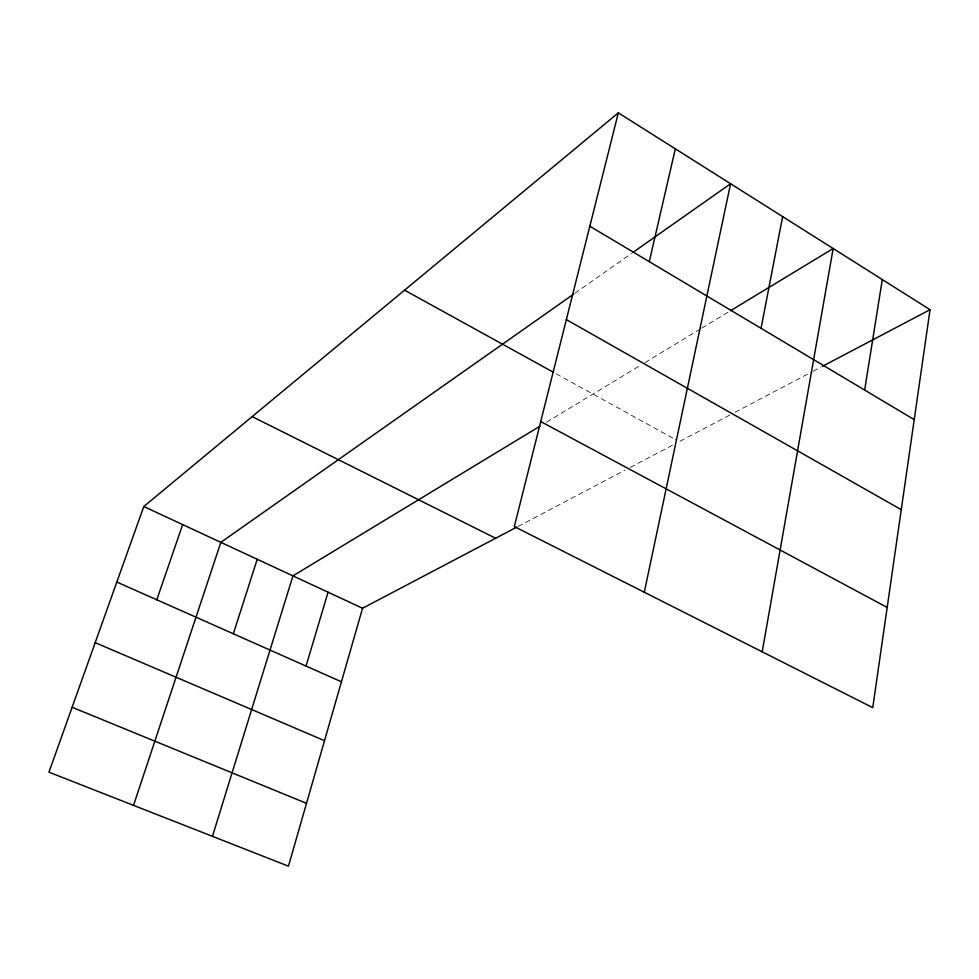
<?xml version="1.0" encoding="UTF-8"?>
<svg xmlns="http://www.w3.org/2000/svg" width="979" height="979" viewBox="0 0 979 979"><rect width="100%" height="100%" fill="white"/><g stroke="black" fill="none" stroke-linecap="round" stroke-linejoin="round"><path stroke-width="0.73" stroke-dasharray="4.89 3.67" d="M574.967 293.21L631.553 253.402M546.429 422.279L641.074 364.934M644.965 362.573L700.548 328.895M701.833 328.112L729.159 311.555M517.915 526.518L625.006 470.177M630.292 467.399L672.622 445.127M729.747 415.084L679.23 441.651L675.229 439.449M735.082 412.269L811.824 371.898M813.145 371.2L821.124 367.003M556.17 373.782L673.907 438.714"/><path stroke-width="1.47" d="M930.05 309.707L872.754 707.658L514.318 526.58L618.336 112.842L930.05 309.707L822.458 366.305M864.653 390.07L882.299 279.541M762.2 651.806L833.178 248.519L730.456 310.759M761.05 328.308L782.625 216.592M644.292 592.246L730.579 183.734L632.789 252.533M649.285 261.674L675.326 148.832M516.594 527.216L362.56 608.253L288.462 866.158L48.95 772.186L143.791 506.522L618.336 112.842M306.048 666.063L328.051 592.209M212.455 836.335L292.954 575.885L539.98 426.183M233.345 633.78L257.22 559.266M133.523 805.374L220.838 542.354L573.743 294.067M156.787 599.784L182.669 524.597M72.128 707.279L306.513 803.331M95.183 642.665L324.514 740.675M116.831 582.04L341.438 681.776M143.791 506.522L362.56 608.253M252.166 416.613L495.619 538.254M540.726 421.557L887.182 607.457M404.572 290.176L553.539 372.338M566.351 319.607L901.267 509.667M589.835 226.222L914.227 419.624"/></g></svg>
